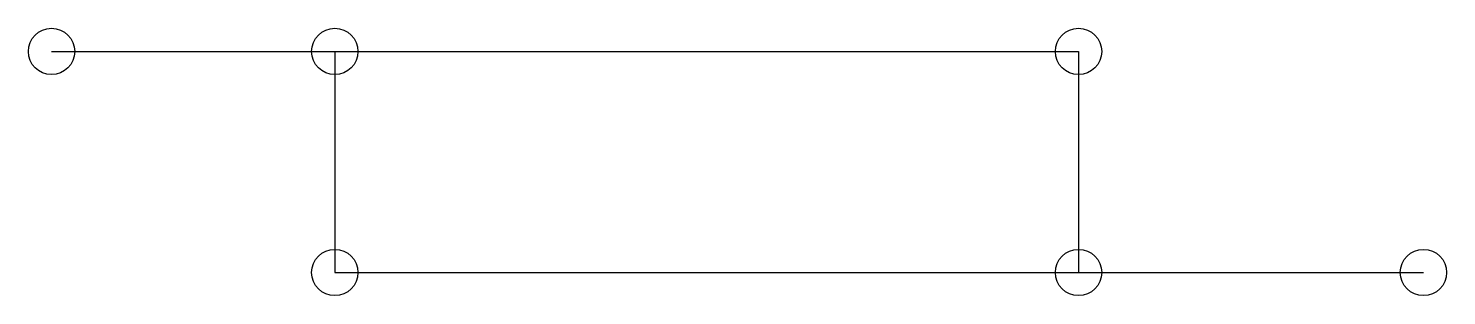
# Model space of a CAD drawing. Header units: millimetres. Extents: x 882 to 2717, y 1570 to 1917.
import ezdxf

# ---------------------------------------------------------------- set-up
doc = ezdxf.new("R2010")
doc.units = ezdxf.units.MM

msp = doc.modelspace()

# ---------------------------------------------------------------- linework, layer by layer
for p, q in [((911.8, 1887), (2241, 1887)), ((1278.4, 1887), (1278.4, 1600.4)), ((2241, 1887), (2241, 1600.4)), ((1278.4, 1600.4), (2687.4, 1600.4))]:
    msp.add_line(p, q)
for centre in [(911.8, 1887), (1278.4, 1887), (2241, 1887), (1278.4, 1600.4), (2241, 1600.4), (2687.4, 1600.4)]:
    msp.add_circle(centre, 30)

doc.saveas('drawing.dxf')
